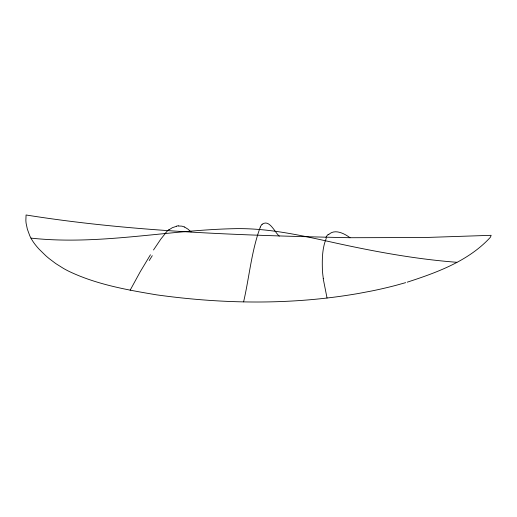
<?xml version="1.0" encoding="UTF-8"?>
<svg xmlns="http://www.w3.org/2000/svg" width="517" height="517" viewBox="0 0 517 517"><rect width="100%" height="100%" fill="white"/><g stroke="black" fill="none" stroke-linecap="round" stroke-linejoin="round"><path stroke-width="0.78" d="M243.604 301.857C249.33 277.06 251.424 251.165 260.271 227.189M326.266 238.356C322.117 248.438 322.065 259.657 322.427 270.385A236.812 161.918 -2.3 0 0 323.332 278.637M130.155 290.199L140.275 271.677L150.434 254.784M153.504 249.982L160.8 239.138L165.976 232.656M328.495 234.802C334.486 228.436 344.361 233.484 350.009 237.723L425.064 237.516L491.15 235.319L490.581 236.812A34.019 12.195 -2.3 0 1 490.161 237.523C468.473 261.059 436.975 272.524 407.215 282.179M262.164 224.275C269.409 218.885 274.792 232.34 279.264 236.153M168.917 229.884L172.374 227.667L176.64 226.272M405.658 282.644L396.41 285.222A214.839 76.994 -2.3 0 1 371.277 291.058L358.417 293.488A232.223 83.218 -2.3 0 1 353.77 294.263C288.576 305.062 221.793 303.931 156.47 294.832C126.594 289.811 96.039 284.389 68.522 271.128A183.432 65.737 -2.3 0 1 63.565 268.472L55.752 263.567L49.128 258.571A315.926 113.217 -2.3 0 1 45.729 255.669L39.021 249.091A308.655 110.612 -2.3 0 1 37.088 246.919L35.33 244.761A248.587 89.086 -2.3 0 1 29.74 235.687L27.356 229.167L26.115 223.325A247.074 88.543 -2.3 0 1 25.869 220.274L26.07 214.988C133.108 232.062 241.872 235.403 350.061 237.723M178.656 226.013L181.687 226.129A128.707 37.366 -81.8 0 1 184.433 227.053M456.866 262.293C416.476 259.217 376.544 251.934 337.006 243.313C304.009 236.049 270.701 228.249 236.702 228.637C168.051 229.735 99.645 245.607 30.955 238.111M184.446 226.963L187.988 229.167L191.044 231.933M327.035 298.012L323.203 278.65M176.678 226.032A180.982 52.204 -78.5 0 1 178.682 225.851M166.009 232.366A72.606 20.37 -75.9 0 1 168.956 229.658M149.258 260.51A309.45 55.06 -67.8 0 1 152.276 255.689M325.943 237.368A69.782 20.312 77.4 0 1 328.34 234.22M260.258 227.028A52.669 10.902 -88.7 0 1 262.164 224.178"/></g></svg>
